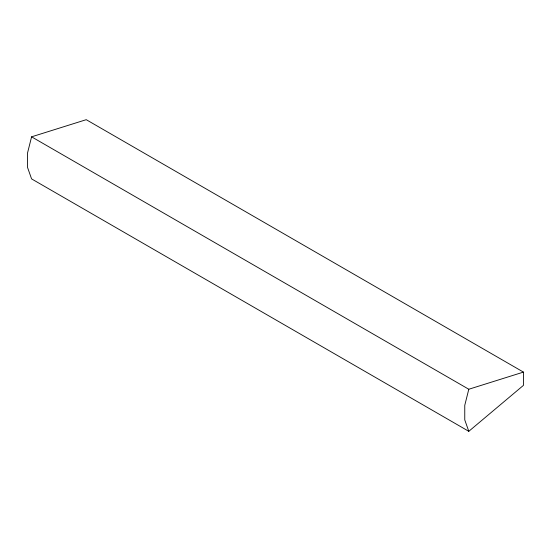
<?xml version="1.0" encoding="UTF-8"?>
<svg xmlns="http://www.w3.org/2000/svg" width="551" height="551" viewBox="0 0 551 551"><rect width="100%" height="100%" fill="white"/><g stroke="black" fill="none" stroke-linecap="round" stroke-linejoin="round"><path stroke-width="0.83" d="M31.586 136.827L27.55 152.923L27.55 167.463L31.586 178.896L468.798 431.316L523.45 385.356L523.45 372.104L86.238 119.684L31.586 136.827L468.798 389.247L523.45 372.104M468.798 389.247L464.762 405.343L464.762 419.883L468.798 431.316"/></g></svg>
